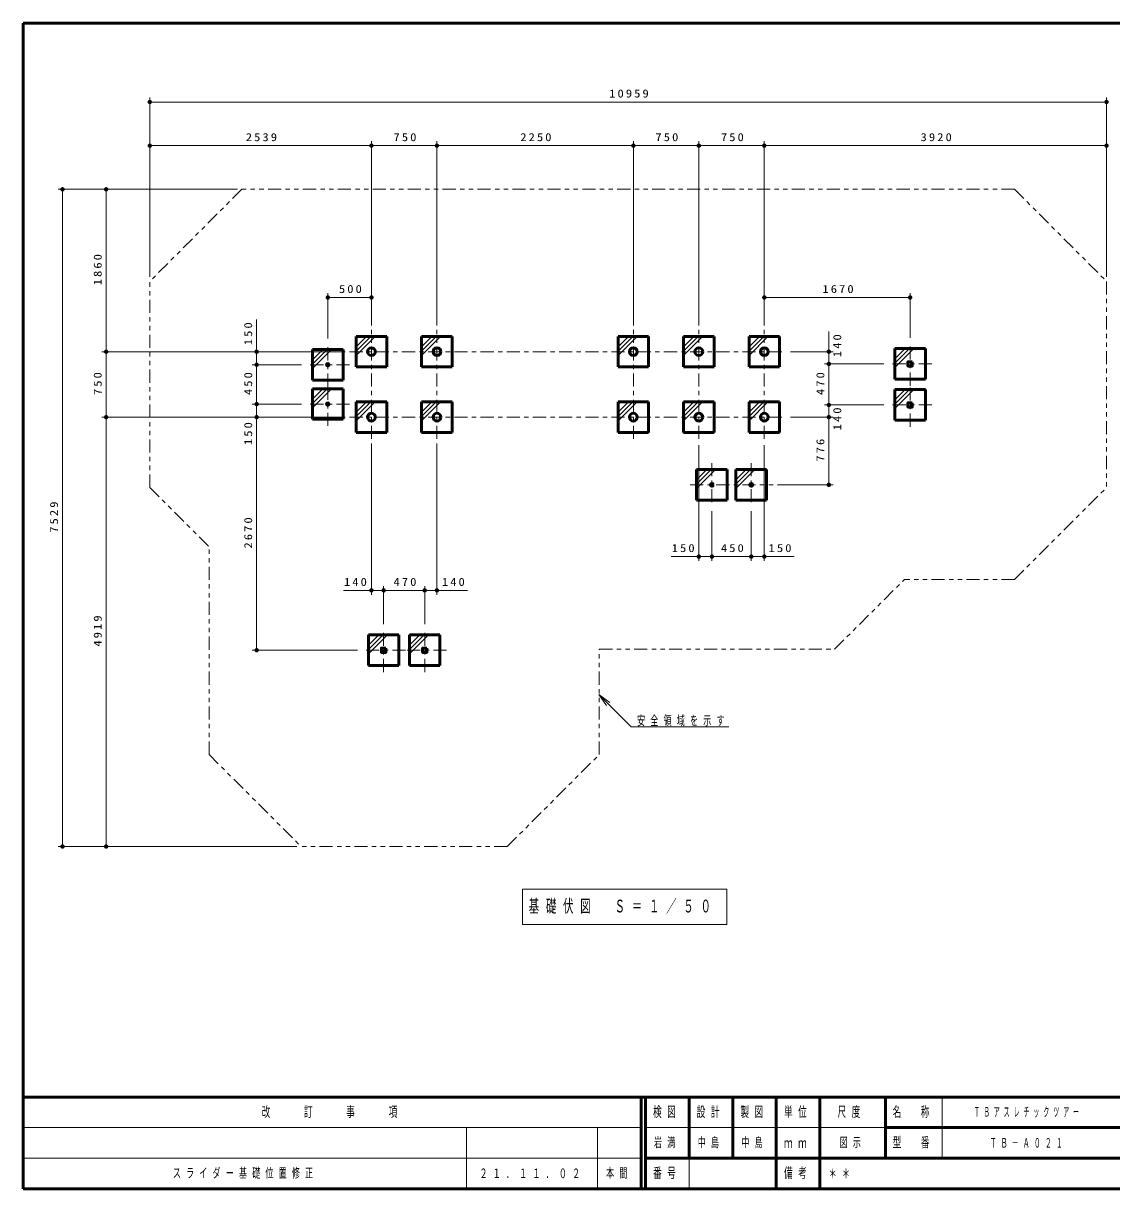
# Model space of a CAD drawing. Units: millimetres on the paper, scale 1:50. Extents: x -385 to 0, y -594 to 267.
# Drawn here: x -385 to -135.7, y -594 to -327 of the extents above; entities that cross this region are included whole.
import ezdxf

# ---------------------------------------------------------------- set-up
doc = ezdxf.new("R2010")
doc.units = ezdxf.units.MM
doc.linetypes.add('USER2', pattern=[6, 3, -1, 1, -1])
doc.linetypes.add('USER3', pattern=[8, 3, -1, 1, -1, 1, -1])
doc.layers.add('LY_1', color=140, linetype='Continuous', lineweight=50)
doc.styles.add('ＭＳ ゴシック', font='')
doc.styles.get('ＭＳ ゴシック').set_extended_font_data('MS Gothic')

# ---------------------------------------------------------------- blocks, each defined once
blk = doc.blocks.new('filled_dot')
at = {"color": 0, "linetype": 'Continuous', "lineweight": -2, "const_width": 1.25}
blk.add_lwpolyline([(-0.625, 0, 1), (0.625, 0, 1)], format="xyb", close=True, dxfattribs=at)

msp = doc.modelspace()

# ---------------------------------------------------------------- linework, layer by layer
at = {"layer": 'LY_1', "color": 7}
for p, q in [((0, -327), (-385, -327)), ((-385, -327), (-385, -594)), ((-385, -573), (0, -573)), ((-385, -594), (0, -594))]:
    msp.add_line(p, q, dxfattribs=at)
at = {"layer": 'LY_1', "color": 7, "lineweight": 13}
for p, q in [((-356.023, -385.12), (-356.023, -344.032)), ((-136.85, -385.12), (-136.85, -344.032)), ((-356.023, -345.032), (-136.85, -345.032)), ((-356.023, -355.032), (-305.251, -355.032)), ((-305.251, -396.232), (-305.251, -354.032)), ((-305.251, -355.032), (-290.251, -355.032)), ((-290.251, -396.232), (-290.251, -354.032)), ((-290.251, -355.032), (-245.251, -355.032)), ((-245.251, -396.232), (-245.251, -354.032)), ((-245.251, -355.032), (-230.251, -355.032)), ((-230.251, -396.232), (-230.251, -354.032)), ((-230.251, -355.032), (-215.251, -355.032)), ((-215.251, -396.232), (-215.251, -354.032)), ((-215.251, -355.032), (-136.85, -355.032)), ((-335.935, -365.032), (-377.023, -365.032)), ((-376.023, -515.612), (-376.023, -365.032)), ((-366.023, -402.232), (-366.023, -365.032)), ((-315.251, -399.232), (-315.251, -388.815)), ((-315.251, -389.815), (-305.251, -389.815)), ((-215.251, -389.815), (-181.851, -389.815)), ((-181.851, -399.032), (-181.851, -388.815)), ((-331.545, -405.232), (-331.545, -394.884)), ((-200.469, -405.032), (-200.469, -397.634)), ((-308.751, -401.096), (-306.387, -398.732)), ((-308.751, -402.086), (-305.397, -398.732)), ((-308.751, -403.076), (-304.408, -398.732)), ((-293.751, -401.096), (-291.387, -398.732)), ((-293.751, -402.086), (-290.397, -398.732)), ((-293.751, -403.076), (-289.408, -398.732)), ((-248.751, -401.096), (-246.387, -398.732)), ((-248.751, -402.086), (-245.397, -398.732)), ((-248.751, -403.076), (-244.408, -398.732)), ((-233.751, -401.096), (-231.387, -398.732)), ((-233.751, -402.086), (-230.397, -398.732)), ((-233.751, -403.076), (-229.408, -398.732)), ((-218.751, -401.096), (-216.387, -398.732)), ((-218.751, -402.086), (-215.397, -398.732)), ((-218.751, -403.076), (-214.408, -398.732)), ((-311.251, -402.232), (-367.023, -402.232)), ((-366.023, -417.232), (-366.023, -402.232)), ((-318.751, -404.096), (-316.387, -401.732)), ((-318.751, -405.086), (-315.397, -401.732)), ((-318.751, -406.076), (-314.408, -401.732)), ((-209.251, -402.232), (-199.469, -402.232)), ((-185.351, -403.896), (-182.987, -401.532)), ((-185.351, -404.886), (-181.997, -401.532)), ((-185.351, -405.876), (-181.008, -401.532)), ((-321.251, -405.232), (-332.545, -405.232)), ((-331.545, -414.232), (-331.545, -405.232)), ((-187.851, -405.032), (-201.469, -405.032)), ((-200.469, -414.432), (-200.469, -405.032)), ((-318.751, -413.096), (-316.387, -410.732)), ((-318.751, -414.086), (-315.397, -410.732)), ((-318.751, -415.076), (-314.408, -410.732)), ((-185.351, -413.296), (-182.987, -410.932)), ((-185.351, -414.286), (-181.997, -410.932)), ((-185.351, -415.276), (-181.008, -410.932)), ((-308.751, -416.096), (-306.387, -413.732)), ((-308.751, -417.086), (-305.397, -413.732)), ((-308.751, -418.076), (-304.408, -413.732)), ((-293.751, -416.096), (-291.387, -413.732)), ((-293.751, -417.086), (-290.397, -413.732)), ((-293.751, -418.076), (-289.408, -413.732)), ((-248.751, -416.096), (-246.387, -413.732)), ((-248.751, -417.086), (-245.397, -413.732)), ((-248.751, -418.076), (-244.408, -413.732)), ((-233.751, -416.096), (-231.387, -413.732)), ((-233.751, -417.086), (-230.397, -413.732)), ((-233.751, -418.076), (-229.408, -413.732)), ((-218.751, -416.096), (-216.387, -413.732)), ((-218.751, -417.086), (-215.397, -413.732)), ((-218.751, -418.076), (-214.408, -413.732)), ((-321.251, -414.232), (-332.545, -414.232)), ((-331.545, -423.766), (-331.545, -414.232)), ((-187.851, -414.432), (-201.469, -414.432)), ((-200.469, -420.396), (-200.469, -414.432)), ((-311.251, -417.232), (-367.023, -417.232)), ((-366.023, -515.612), (-366.023, -417.232)), ((-331.545, -470.632), (-331.545, -417.232)), ((-209.251, -417.232), (-199.469, -417.232)), ((-200.469, -417.232), (-200.469, -432.742)), ((-305.251, -423.232), (-305.251, -457.922)), ((-290.251, -423.232), (-290.251, -457.922)), ((-230.251, -423.627), (-230.251, -450.176)), ((-215.251, -423.627), (-215.251, -450.176)), ((-230.751, -431.606), (-228.387, -429.242)), ((-230.751, -432.596), (-227.397, -429.242)), ((-230.751, -433.586), (-226.408, -429.242)), ((-221.751, -431.606), (-219.387, -429.242)), ((-221.751, -432.596), (-218.397, -429.242)), ((-221.751, -433.586), (-217.408, -429.242)), ((-212.251, -432.742), (-199.469, -432.742)), ((-227.251, -438.742), (-227.251, -450.176)), ((-218.251, -438.742), (-218.251, -450.176)), ((-227.251, -449.176), (-236.607, -449.176)), ((-218.251, -449.176), (-227.251, -449.176)), ((-208.412, -449.176), (-218.251, -449.176)), ((-302.451, -464.632), (-302.451, -455.922)), ((-293.051, -464.632), (-293.051, -455.922)), ((-311.678, -456.922), (-302.451, -456.922)), ((-302.451, -456.922), (-293.051, -456.922)), ((-293.051, -456.922), (-283.252, -456.922)), ((-305.951, -469.496), (-303.587, -467.132)), ((-305.951, -470.486), (-302.597, -467.132)), ((-305.951, -471.476), (-301.608, -467.132)), ((-296.551, -469.496), (-294.187, -467.132)), ((-296.551, -470.486), (-293.197, -467.132)), ((-296.551, -471.476), (-292.208, -467.132)), ((-308.451, -470.632), (-332.545, -470.632)), ((-251.374, -483.286), (-253.141, -480.811)), ((-253.141, -480.811), (-250.667, -482.579)), ((-253.141, -480.811), (-251.02, -482.933)), ((-253.141, -480.811), (-245.734, -488.219)), ((-245.734, -488.219), (-223.394, -488.219)), ((-322.363, -515.612), (-377.023, -515.612)), ((-322.363, -515.612), (-367.023, -515.612)), ((-270.635, -525.348), (-270.635, -533.481)), ((-223.835, -525.348), (-270.635, -525.348)), ((-223.835, -533.481), (-223.835, -525.348)), ((-270.635, -533.481), (-223.835, -533.481)), ((-174.5, -573), (-174.5, -587)), ((-385, -580), (-243.5, -580)), ((-283.5, -580), (-283.5, -594)), ((-253.5, -580), (-253.5, -594)), ((-242.5, -580), (-187.5, -580)), ((-385, -587), (-243.5, -587)), ((-232.5, -587), (-232.5, -594))]:
    msp.add_line(p, q, dxfattribs=at)
at = {"layer": 'LY_1', "color": 7, "linetype": 'USER3', "lineweight": 13}
for p, q in [((-334.935, -365.032), (-356.023, -386.12)), ((-157.939, -365.032), (-334.935, -365.032)), ((-157.939, -365.032), (-136.85, -386.12)), ((-356.023, -433.344), (-356.023, -386.12)), ((-136.85, -386.12), (-136.85, -433.344)), ((-356.023, -433.344), (-342.451, -446.916)), ((-157.939, -454.432), (-136.85, -433.344)), ((-342.451, -494.524), (-342.451, -446.916)), ((-199.14, -470.409), (-183.163, -454.432)), ((-157.939, -454.432), (-183.163, -454.432)), ((-253.051, -494.524), (-253.051, -470.409)), ((-253.051, -470.409), (-199.14, -470.409)), ((-342.451, -494.524), (-321.363, -515.612)), ((-274.14, -515.612), (-253.051, -494.524)), ((-274.14, -515.612), (-321.363, -515.612))]:
    msp.add_line(p, q, dxfattribs=at)
at = {"layer": 'LY_1', "color": 7, "linetype": 'USER2', "lineweight": 13}
for p, q in [((-305.251, -422.232), (-305.251, -397.232)), ((-290.251, -422.232), (-290.251, -397.232)), ((-245.251, -422.232), (-245.251, -397.232)), ((-230.251, -422.232), (-230.251, -397.232)), ((-215.251, -422.232), (-215.251, -397.232)), ((-315.251, -410.232), (-315.251, -400.232)), ((-181.851, -410.032), (-181.851, -400.032)), ((-310.251, -402.232), (-210.251, -402.232)), ((-310.251, -405.232), (-320.251, -405.232)), ((-176.851, -405.032), (-186.851, -405.032)), ((-315.251, -419.232), (-315.251, -409.232)), ((-181.851, -419.432), (-181.851, -409.432)), ((-310.251, -414.232), (-320.251, -414.232)), ((-176.851, -414.432), (-186.851, -414.432)), ((-310.251, -417.232), (-210.251, -417.232)), ((-227.251, -427.742), (-227.251, -437.742)), ((-218.251, -427.742), (-218.251, -437.742)), ((-232.251, -432.742), (-213.251, -432.742)), ((-302.451, -475.632), (-302.451, -465.632)), ((-293.051, -475.632), (-293.051, -465.632)), ((-297.451, -470.632), (-307.451, -470.632)), ((-288.051, -470.632), (-298.051, -470.632))]:
    msp.add_line(p, q, dxfattribs=at)
at = {"layer": 'LY_1'}
for p, q in [((-308.751, -398.732), (-308.751, -405.732)), ((-301.751, -398.732), (-308.751, -398.732)), ((-301.751, -405.732), (-301.751, -398.732)), ((-293.751, -398.732), (-293.751, -405.732)), ((-286.751, -398.732), (-293.751, -398.732)), ((-286.751, -405.732), (-286.751, -398.732)), ((-248.751, -398.732), (-248.751, -405.732)), ((-241.751, -398.732), (-248.751, -398.732)), ((-241.751, -405.732), (-241.751, -398.732)), ((-233.751, -398.732), (-233.751, -405.732)), ((-226.751, -398.732), (-233.751, -398.732)), ((-226.751, -405.732), (-226.751, -398.732)), ((-218.751, -398.732), (-218.751, -405.732)), ((-211.751, -398.732), (-218.751, -398.732)), ((-211.751, -405.732), (-211.751, -398.732)), ((-318.751, -401.732), (-318.751, -408.732)), ((-311.751, -401.732), (-318.751, -401.732)), ((-311.751, -408.732), (-311.751, -401.732)), ((-185.351, -401.532), (-185.351, -408.532)), ((-178.351, -401.532), (-185.351, -401.532)), ((-178.351, -408.532), (-178.351, -401.532)), ((-308.751, -405.732), (-301.751, -405.732)), ((-293.751, -405.732), (-286.751, -405.732)), ((-248.751, -405.732), (-241.751, -405.732)), ((-233.751, -405.732), (-226.751, -405.732)), ((-218.751, -405.732), (-211.751, -405.732)), ((-318.751, -408.732), (-311.751, -408.732)), ((-318.751, -410.732), (-318.751, -417.732)), ((-311.751, -410.732), (-318.751, -410.732)), ((-311.751, -417.732), (-311.751, -410.732)), ((-185.351, -408.532), (-178.351, -408.532)), ((-185.351, -410.932), (-185.351, -417.932)), ((-178.351, -410.932), (-185.351, -410.932)), ((-178.351, -417.932), (-178.351, -410.932)), ((-308.751, -413.732), (-308.751, -420.732)), ((-301.751, -413.732), (-308.751, -413.732)), ((-301.751, -420.732), (-301.751, -413.732)), ((-293.751, -413.732), (-293.751, -420.732)), ((-286.751, -413.732), (-293.751, -413.732)), ((-286.751, -420.732), (-286.751, -413.732)), ((-248.751, -413.732), (-248.751, -420.732)), ((-241.751, -413.732), (-248.751, -413.732)), ((-241.751, -420.732), (-241.751, -413.732)), ((-233.751, -413.732), (-233.751, -420.732)), ((-226.751, -413.732), (-233.751, -413.732)), ((-226.751, -420.732), (-226.751, -413.732)), ((-218.751, -413.732), (-218.751, -420.732)), ((-211.751, -413.732), (-218.751, -413.732)), ((-211.751, -420.732), (-211.751, -413.732)), ((-318.751, -417.732), (-311.751, -417.732)), ((-185.351, -417.932), (-178.351, -417.932)), ((-308.751, -420.732), (-301.751, -420.732)), ((-293.751, -420.732), (-286.751, -420.732)), ((-248.751, -420.732), (-241.751, -420.732)), ((-233.751, -420.732), (-226.751, -420.732)), ((-218.751, -420.732), (-211.751, -420.732)), ((-230.751, -429.242), (-230.751, -436.242)), ((-223.751, -429.242), (-230.751, -429.242)), ((-223.751, -436.242), (-223.751, -429.242)), ((-221.751, -429.242), (-221.751, -436.242)), ((-214.751, -429.242), (-221.751, -429.242)), ((-214.751, -436.242), (-214.751, -429.242)), ((-230.751, -436.242), (-223.751, -436.242)), ((-221.751, -436.242), (-214.751, -436.242)), ((-305.951, -467.132), (-305.951, -474.132)), ((-298.951, -467.132), (-305.951, -467.132)), ((-298.951, -474.132), (-298.951, -467.132)), ((-296.551, -467.132), (-296.551, -474.132)), ((-289.551, -467.132), (-296.551, -467.132)), ((-289.551, -474.132), (-289.551, -467.132)), ((-305.951, -474.132), (-298.951, -474.132)), ((-296.551, -474.132), (-289.551, -474.132)), ((-243.5, -573), (-243.5, -594)), ((-242.5, -573), (-242.5, -594)), ((-232.5, -573), (-232.5, -587)), ((-222.5, -573), (-222.5, -587)), ((-212.5, -573), (-212.5, -594)), ((-202.5, -573), (-202.5, -587)), ((-187.5, -573), (-187.5, -587)), ((-187.5, -580), (-70, -580)), ((-242.5, -587), (0, -587)), ((-202.5, -587), (-202.5, -594))]:
    msp.add_line(p, q, dxfattribs=at)
for points in [[(-181.351, -404.532), (-182.351, -404.532), (-182.351, -405.532), (-181.351, -405.532)], [(-181.351, -413.932), (-182.351, -413.932), (-182.351, -414.932), (-181.351, -414.932)], [(-301.951, -470.132), (-302.951, -470.132), (-302.951, -471.132), (-301.951, -471.132)], [(-292.551, -470.132), (-293.551, -470.132), (-293.551, -471.132), (-292.551, -471.132)]]:
    msp.add_lwpolyline(points, close=True, dxfattribs=at)
for centre, radius in [((-305.251, -402.232), 0.891), ((-290.251, -402.232), 0.891), ((-245.251, -402.232), 0.891), ((-230.251, -402.232), 0.891), ((-215.251, -402.232), 0.891), ((-315.251, -405.232), 0.272), ((-315.251, -414.232), 0.272), ((-305.251, -417.232), 0.891), ((-290.251, -417.232), 0.891), ((-245.251, -417.232), 0.891), ((-230.251, -417.232), 0.891), ((-215.251, -417.232), 0.891), ((-227.251, -432.742), 0.34), ((-218.251, -432.742), 0.34)]:
    msp.add_circle(centre, radius, dxfattribs=at)

# ---------------------------------------------------------------- block references
at = {"layer": 'LY_1', "color": 7, "lineweight": 13, "xscale": 0.4, "yscale": 0.4}
for p in [(-356.023, -345.032), (-356.023, -355.032), (-305.251, -355.032), (-290.251, -355.032), (-245.251, -355.032), (-230.251, -355.032), (-215.251, -355.032), (-315.251, -389.815), (-215.251, -389.815), (-230.251, -449.176), (-227.251, -449.176), (-218.251, -449.176), (-305.251, -456.922), (-302.451, -456.922), (-293.051, -456.922)]:
    msp.add_blockref('filled_dot', p, dxfattribs=at)
for p, rotation in [((-136.85, -345.032), 180), ((-305.251, -355.032), 180), ((-290.251, -355.032), 180), ((-245.251, -355.032), 180), ((-230.251, -355.032), 180), ((-215.251, -355.032), 180), ((-136.85, -355.032), 180), ((-376.023, -365.032), 270), ((-366.023, -365.032), 270), ((-305.251, -389.815), 180), ((-181.851, -389.815), 180), ((-366.023, -402.232), 270), ((-366.023, -402.232), 90), ((-331.545, -402.232), 270), ((-200.469, -402.232), 270), ((-331.545, -405.232), 90), ((-331.545, -405.232), 270), ((-200.469, -405.032), 90), ((-200.469, -405.032), 270), ((-331.545, -414.232), 90), ((-331.545, -414.232), 270), ((-200.469, -414.432), 90), ((-200.469, -414.432), 270), ((-366.023, -417.232), 270), ((-366.023, -417.232), 90), ((-331.545, -417.232), 90), ((-331.545, -417.232), 270), ((-200.469, -417.232), 90), ((-200.469, -417.232), 270), ((-200.469, -432.742), 90), ((-227.251, -449.176), 180), ((-218.251, -449.176), 180), ((-215.251, -449.176), 180), ((-302.451, -456.922), 180), ((-293.051, -456.922), 180), ((-290.251, -456.922), 180), ((-331.545, -470.632), 90), ((-376.023, -515.612), 90), ((-366.023, -515.612), 90)]:
    msp.add_blockref('filled_dot', p, dxfattribs=dict(at, rotation=rotation))

# ---------------------------------------------------------------- texts
at = {"layer": 'LY_1', "color": 7, "style": 'ＭＳ ゴシック'}
for s, insert, char_height, attachment_point in [('\\T1.33;\\W1.15;10959', (-246.025, -344.032), 1.833, 8), ('\\T1.33;\\W1.15;2539', (-330.221, -354.032), 1.833, 8), ('\\T1.33;\\W1.15;750', (-297.336, -354.032), 1.833, 8), ('\\T1.33;\\W1.15;2250', (-267.342, -354.032), 1.833, 8), ('\\T1.33;\\W1.15;750', (-237.336, -354.032), 1.833, 8), ('\\T1.33;\\W1.15;750', (-222.336, -354.032), 1.833, 8), ('\\T1.33;\\W1.15;3920', (-175.642, -354.032), 1.833, 8), ('\\T1.33;\\W1.15;500', (-309.835, -388.815), 1.833, 8), ('\\T1.33;\\W1.15;1670', (-198.128, -388.815), 1.833, 8), ('\\T1.33;\\W1.15;150', (-233.607, -448.176), 1.833, 8), ('\\T1.33;\\W1.15;450', (-222.336, -448.176), 1.833, 8), ('\\T1.33;\\W1.15;150', (-211.412, -448.176), 1.833, 8), ('\\T1.33;\\W1.15;140', (-308.678, -455.922), 1.833, 8), ('\\T1.33;\\W1.15;470', (-297.336, -455.922), 1.833, 8), ('\\T1.33;\\W1.15;140', (-286.252, -455.922), 1.833, 8), ('\\T1.64;\\W0.6;安全領域を示す', (-244.394, -488.069), 2.199, 7), ('\\T1.64;\\W0.6;基礎伏図\u3000Ｓ＝１／５０', (-269.235, -529.414), 2.933, 4), ('\\T1.64;\\W0.6;改\u3000\u3000訂\u3000\u3000事\u3000\u3000項', (-314.25, -576.5), 2.346, 5), ('\\T1.64;\\W0.6;検図', (-237.5, -576.5), 2.346, 5), ('\\T1.64;\\W0.6;設計', (-227.5, -576.5), 2.346, 5), ('\\T1.64;\\W0.6;製図', (-217.5, -576.5), 2.346, 5), ('\\T1.64;\\W0.6;単位', (-207.5, -576.5), 2.346, 5), ('\\T1.64;\\W0.6;尺度', (-195.25, -576.5), 2.346, 5), ('\\T1.64;\\W0.6;名\u3000称', (-181, -576.5), 2.346, 5), ('\\T1.64;\\W0.45;ＴＢアスレチックツアー', (-154.75, -576.5), 2.199, 5), ('\\T1.64;\\W0.6;岩満', (-237.5, -583.5), 2.199, 5), ('\\T1.64;\\W0.6;中島', (-230.5, -583.5), 2.199, 4), ('\\T1.64;\\W0.6;中島', (-217.5, -583.5), 2.199, 5), ('\\T1.64;\\W0.6;型\u3000番', (-181, -583.5), 2.346, 5), ('\\T1.64;\\W0.6;ｍｍ', (-207.5, -583.5), 2.346, 5), ('\\T1.64;\\W0.6;図示', (-198, -583.5), 2.199, 4), ('\\T1.64;\\W0.5;ＴＢ－Ａ０２１', (-154.75, -583.5), 2.199, 5), ('\\T1.64;\\W0.6;スライダー基礎位置修正', (-350.75, -590.5), 2.199, 4), ('\\T1.64;\\W0.6;２１．１１．０２', (-280.5, -590.5), 2.199, 4), ('\\T1.64;\\W0.6;本間', (-251.5, -590.5), 2.199, 4), ('\\T1.64;\\W0.6;番号', (-237.5, -590.5), 2.346, 5), ('\\T1.64;\\W0.6;備考', (-207.5, -590.5), 2.346, 5), ('\\T1.64;\\W0.6;＊＊', (-200.5, -590.5), 2.199, 4), ('\\T1.64;\\W0.6;＊＊', (-200.5, -590.5), 2.199, 4)]:
    msp.add_mtext(s, dxfattribs=dict(at, insert=insert, char_height=char_height, attachment_point=attachment_point))
at = {"layer": 'LY_1', "color": 7, "char_height": 1.833, "rotation": 90, "style": 'ＭＳ ゴシック'}
for s, insert, attachment_point in [('\\T1.33;\\W1.15;1860', (-367.023, -383.209), 8), ('\\T1.33;\\W1.15;150', (-332.545, -397.884), 8), ('\\T1.33;\\W1.15;140', (-199.469, -400.634), 2), ('\\T1.33;\\W1.15;750', (-367.023, -409.317), 8), ('\\T1.33;\\W1.15;450', (-332.545, -409.317), 8), ('\\T1.33;\\W1.15;470', (-201.469, -409.317), 8), ('\\T1.33;\\W1.15;140', (-199.469, -417.396), 2), ('\\T1.33;\\W1.15;150', (-332.545, -420.766), 8), ('\\T1.33;\\W1.15;776', (-201.469, -424.57), 8), ('\\T1.33;\\W1.15;7529', (-377.023, -439.905), 8), ('\\T1.33;\\W1.15;2670', (-332.545, -443.523), 8), ('\\T1.33;\\W1.15;4919', (-367.023, -465.994), 8)]:
    msp.add_mtext(s, dxfattribs=dict(at, insert=insert, attachment_point=attachment_point))

doc.saveas('drawing.dxf')
